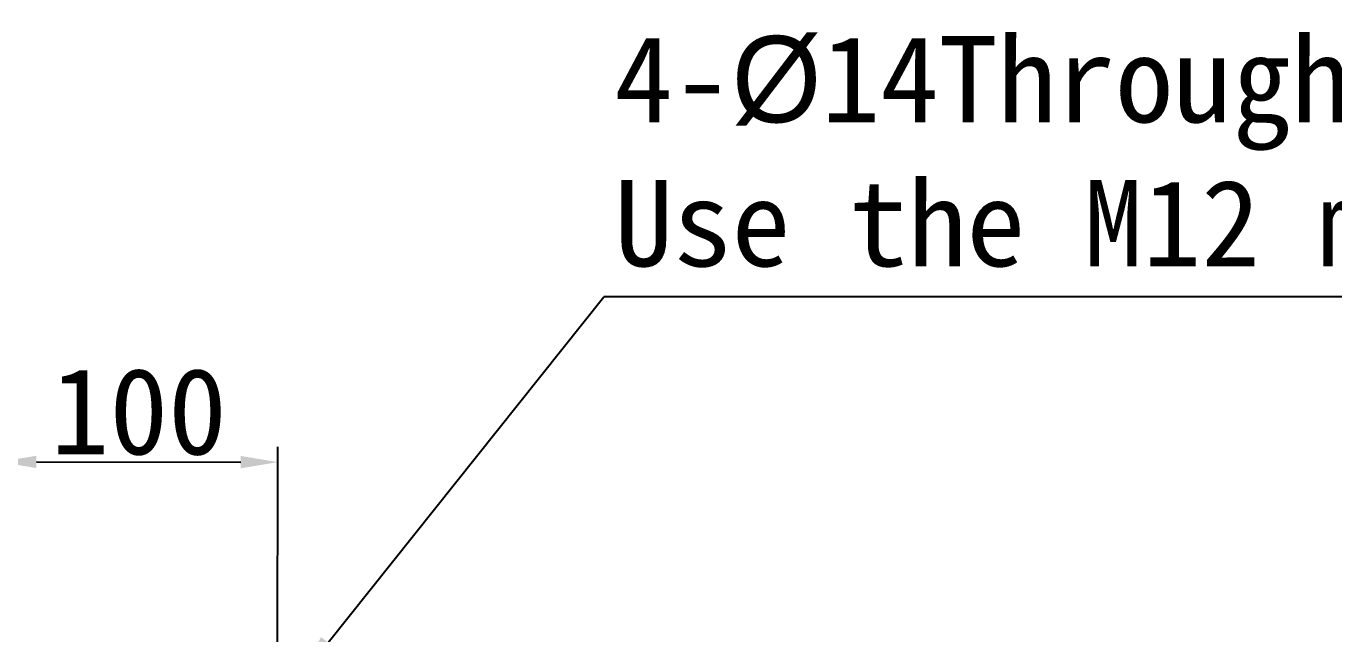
# Model space of a CAD drawing. Header units: millimetres. Extents: x 4086 to 8300, y 123 to 1549.
# Drawn here: x 7017.7 to 7123.7, y 1320.4 to 1369.6 of the extents above; entities that cross this region are included whole.
import ezdxf

# ---------------------------------------------------------------- set-up
doc = ezdxf.new("R2010")
doc.units = ezdxf.units.MM
doc.layers.add('标注', color=7, linetype='Continuous', lineweight=25)
doc.styles.get("Standard").update_dxf_attribs({"font": 'simsun.ttc'})
doc.dimstyles.new('直径标注', dxfattribs={"dimtxt": 5, "dimasz": 5, "dimexe": 1.5, "dimexo": 0, "dimtad": 1, "dimtoh": 1, "dimdec": 0, "dimlfac": 10, "dimdsep": 46, "dimtxsty": 'Standard', "dimblk": '_FILLED', "dimcen": 0.09, "dimadec": 0, "dimazin": 0, "dimtol": 1, "dimtp": 0.001, "dimtm": 0.001, "dimtfac": 1, "dimtdec": 0, "dimtofl": 0, "dimtmove": 0, "dimatfit": 3, "dimldrblk": '_FILLED', "dimfxl": 1, "dimtolj": 1, "dimarcsym": 0})
doc.dimstyles.new('直线标注', dxfattribs={"dimtxt": 7, "dimasz": 3, "dimexe": 1.25, "dimexo": 0.625, "dimtad": 1, "dimlfac": 4, "dimdsep": 46, "dimtxsty": 'Standard', "dimcen": 2.5, "dimadec": 0, "dimazin": 0, "dimtm": 1e-09, "dimtfac": 1, "dimtmove": 0, "dimatfit": 3, "dimfxl": 1, "dimarcsym": 0})

# ---------------------------------------------------------------- blocks, each defined once
blk = doc.blocks.new('_FILLED')
at = {"color": 0, "linetype": 'ByBlock'}
blk.add_solid([(0, 0), (-1, 0.143), (-1, -0.143)], dxfattribs=at)
blk = doc.blocks.new('*D2411')
at = {"layer": 'Defpoints', "color": 0}
for p in [(7039.04, 1315.74), (7037.07, 1313.28)]:
    blk.add_point(p, dxfattribs=at)
at = {"layer": '标注', "color": 0, "linetype": 'Continuous', "lineweight": -2}
for p in [(7042.16, 1319.65), (7207.54, 1347.67)]:
    blk.add_line(p, (7064.52, 1347.67), dxfattribs=at)
at = {"layer": '标注', "color": 0, "linetype": 'Continuous'}
for p, q in [((7037.96, 1314.51), (7038.14, 1314.51)), ((7038.05, 1314.42), (7038.05, 1314.6))]:
    blk.add_line(p, q, dxfattribs=at)
at = {"layer": '标注', "color": 0, "linetype": 'ByBlock', "lineweight": -2, "xscale": 5, "yscale": 5, "zscale": 5, "rotation": 231.4099169123892}
blk.add_blockref('_FILLED', (7039.04, 1315.74), dxfattribs=at)
at = {"layer": '标注', "color": 0, "insert": (7065.37, 1368.83), "char_height": 5, "attachment_point": 1}
blk.add_mtext('\\A1;{\\H1.4x;4-\\fSource Han Sans CN Normal|b0|i0|c134|p2;%%C\\fSimSun|b0|i0|c134|p2;\\H1x;14\\A1;\\C7;Through (locating hole\\C256;)\\PUse the M12 mounting screws}', dxfattribs=at)
blk = doc.blocks.new('*D2417')
at = {"layer": 'Defpoints', "color": 0}
for p in [(7038.08, 1334.28), (7015.49, 1324.01), (7038.05, 1314.51)]:
    blk.add_point(p, dxfattribs=at)
at = {"layer": '标注', "color": 0, "linetype": 'Continuous', "lineweight": -2}
for p, q in [((7015.49, 1324.64), (7015.51, 1335.55)), ((7038.06, 1315.13), (7038.08, 1335.53)), ((7018.5, 1334.3), (7035.08, 1334.28))]:
    blk.add_line(p, q, dxfattribs=at)
at = {"layer": '标注', "color": 0}
for points in [[(7018.5, 1334.8), (7018.5, 1333.8), (7015.5, 1334.3)], [(7035.08, 1333.78), (7035.08, 1334.78), (7038.08, 1334.28)]]:
    blk.add_solid(points, dxfattribs=at)
at = {"layer": '标注', "color": 0, "insert": (7026.81, 1341.91), "char_height": 7, "attachment_point": 2, "rotation": 359.9353}
blk.add_mtext('100', dxfattribs=at)

msp = doc.modelspace()

# ---------------------------------------------------------------- dimensions: what is measured, and where the dimension line sits
at = {"layer": '标注', "linetype": 'Continuous'}
dim = msp.add_diameter_dim_2p(p1=(7037.07256, 1313.27534), p2=(7039.03735, 1315.73746), text='{\\H1.4x;4-\\fSource Han Sans CN Normal|b0|i0|c134|p2;%%C\\fSimSun|b0|i0|c134|p2;\\H1x;14\\A1;\\C7;Through (locating hole\\C256;)\\PUse the M12 mounting screws}', dimstyle='直径标注', override={"dimtxsty": 'Standard'}, dxfattribs=at)
dim.commit()
dim.dimension.update_dxf_attribs({"geometry": '*D2411', "text_midpoint": (7136.45318, 1347.66801), "dimtype": 163})
dim = msp.add_linear_dim(base=(7038.07729, 1334.27669), p1=(7015.49204, 1324.0134), p2=(7038.05495, 1314.5064), angle=359.9352542, text='100', dimstyle='直线标注', dxfattribs=at)
dim.commit()
dim.dimension.update_dxf_attribs({"geometry": '*D2417', "text_midpoint": (7026.80001, 1334.28943), "dimtype": 160})

doc.saveas('drawing.dxf')
